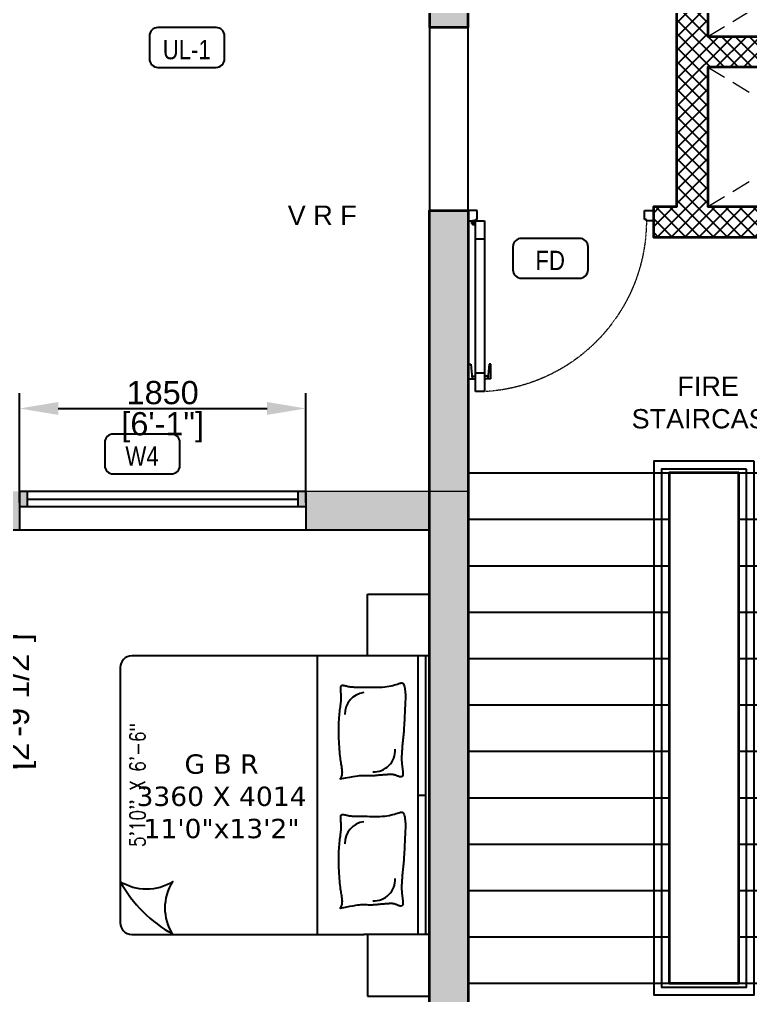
# Model space of a CAD drawing. Header units: millimetres. Extents: x -9976 to 131129, y -15735 to 207061.
# Drawn here: x 105483 to 110209, y 179416 to 185726 of the extents above; entities that cross this region are included whole.
import ezdxf
from ezdxf.enums import TextEntityAlignment as Align

# ---------------------------------------------------------------- set-up
doc = ezdxf.new("R2010")
doc.units = ezdxf.units.MM
doc.linetypes.add('( Hidden )', pattern=[0.375, 0.25, -0.125])
doc.linetypes.add('Core & corridor$0$Core_FF & Typical_TD$0$DASHED', pattern=[0.75, 0.5, -0.25])
for name, color, linetype in [('A-Dimensions', 4, 'Continuous'), ('A-Door', 11, 'Continuous'), ('A-Elevation 10', 8, 'Continuous'), ('A-Furniture', 8, 'Continuous'), ('A-Hatch', 252, 'Continuous'), ('A-Railing', 6, 'Continuous'), ('A-Room Boundary', 44, 'Continuous'), ('A-Shaft', 8, 'Continuous'), ('A-Text Main', 44, 'Continuous'), ('A-Window', 4, 'Continuous')]:
    doc.layers.add(name, color=color, linetype=linetype)
doc.layers.add('A-Wall', color=240, linetype='Continuous', lineweight=35)
doc.styles.add('2024-08-29_TOWER-A$0$simplex-0.8', font='simplex.shx', dxfattribs={"width": 0.8})
doc.styles.add('3BHK  WEST_UN-2$0$2024-08-30_TOWER-C$0$simplex-0.8', font='simplex.shx', dxfattribs={"width": 0.8})
doc.styles.add('3BHK EAST -UN-4$0$grid_text', font='verdana.ttf')
doc.styles.add('ARIAL', font='ARIALN.TTF')
doc.styles.add('Core & corridor$0$Standard', font='arial.ttf')
doc.styles.add('S', font='arial.ttf', dxfattribs={"height": 150})
doc.dimstyles.new('DIMSMALL', dxfattribs={"dimtxt": 150, "dimasz": 250, "dimexe": 100, "dimexo": 100, "dimgap": 25, "dimtad": 1, "dimdec": 0, "dimtxsty": 'S', "dimcen": 0, "dimdle": 100, "dimclrd": 8, "dimclre": 8, "dimclrt": 256, "dimazin": 3, "dimtfac": 1, "dimtdec": 0, "dimtix": 1, "dimtmove": 0, "dimatfit": 3, "dimldrblk": '12_DatumFilled', "dimlwd": -1, "dimlwe": -1, "dimarcsym": 1})

# ---------------------------------------------------------------- blocks, each defined once
blk = doc.blocks.new('2024-08-29_TOWER-A$0$WNTG')
at = {"layer": 'A-Text Main'}
blk.add_lwpolyline([(-187.8, 246.2), (187.8, 246.2, -0.414214), (242.8, 191.2), (242.8, 43.3, -0.414214), (187.8, -11.7), (-187.8, -11.7, -0.414214), (-242.8, 43.3), (-242.8, 191.2, -0.414214)], format="xyb", close=True, dxfattribs=at)
at = {"layer": 'A-Text Main', "style": '2024-08-29_TOWER-A$0$simplex-0.8', "width": 0.8}
blk.add_attdef('WNTG', text='', height=150, dxfattribs=at).set_placement((-1.6, 43), align=Align.CENTER)
blk = doc.blocks.new('Unit-1')
at = {"layer": 'A-Window'}
ref = blk.add_blockref('2024-08-29_TOWER-A$0$WNTG', (-1817.5, -63.5), dxfattribs=dict(at, xscale=-1, rotation=180))
ref.add_attrib('WNTG', 'UL-1', dxfattribs={"layer": 'A-Text Main', "height": 125, "style": 'ARIAL'}).set_placement((-1819.1, -257), align=Align.CENTER)
blk = doc.blocks.new('Core & corridor$0$Core_FF & Typical_TD$0$FFD')
for p, q in [((34876.6, 16085.1), (34876.6, 16151.7)), ((34876.6, 16151.7), (34951.5, 16151.7)), ((34951.5, 16151.7), (34951.5, 16098.4)), ((34964.9, 16131.7), (34964.9, 16091.8)), ((35994.4, 16145.1), (35994.4, 16131.7)), ((36101, 16145.1), (35994.4, 16145.1)), ((35994.4, 16131.7), (36101, 16121.9)), ((36081, 16123.7), (36081, 16098.4)), ((36101, 16145.1), (36101, 16098.4)), ((34943.2, 16085.1), (34876.6, 16085.1)), ((34951.5, 16098.4), (34943.2, 16098.4)), ((34943.2, 16098.4), (34943.2, 16085.1)), ((34984.9, 16111.8), (34944.9, 16111.8)), ((36194.3, 16098.4), (34951.5, 16098.4)), ((34951.5, 16098.4), (34951.5, 16031.8)), ((35084.8, 16031.8), (35084.8, 16098.4)), ((36061, 16031.8), (36061, 16098.4)), ((36194.3, 16031.8), (36194.3, 16098.4)), ((34951.5, 16031.8), (36194.3, 16031.8)), ((34951.5, 16031.8), (34951.5, 16031.8)), ((35994.4, 15998.5), (36101, 16008.4)), ((35994.4, 15985.2), (35994.4, 15998.5)), ((36101, 15985.2), (35994.4, 15985.2)), ((36081, 16006.5), (36081, 16031.8)), ((36101, 15985.2), (36101, 16031.8)), ((34943.2, 14868.4), (34876.6, 14868.4)), ((34876.6, 14868.4), (34876.6, 14801.7)), ((34943.2, 14855), (34943.2, 14868.4)), ((34951.5, 14855), (34943.2, 14855)), ((34951.5, 14801.7), (34951.5, 14855)), ((34876.6, 14801.7), (34951.5, 14801.7))]:
    blk.add_line(p, q)
blk.add_circle((34964.9, 16111.8), 13.3)
at = {"linetype": 'Core & corridor$0$Core_FF & Typical_TD$0$DASHED', "lineweight": 0}
blk.add_arc((34950, 16101.6), 1246.6, 270.08223, 356.3506, dxfattribs=at)
blk = doc.blocks.new('Core & corridor$0$A$C436b777d')
at = {"layer": 'A-Hatch'}
h = blk.add_hatch(color=256, dxfattribs=at)
h.dxf.hatch_style = 1
h.paths.add_polyline_path([(250, -3072.7), (2950, -3072.6), (2950, -2672.7), (0.5, -2672.7), (0.5, -12132.6), (2950, -12132.7), (2950, -11732.7), (250.5, -11732.7), (250.5, -9577.7), (2950, -9577.7), (2950, -9377.8), (250.5, -9377.7), (250.5, -7222.7), (2950, -7222.7), (2950, -5565), (2700, -5565), (2700.2, -6972.7), (250.5, -6972.7)])
h.paths.add_polyline_path([(3300, 6580.6), (3300, 9502.1), (3500, 9502.1), (3500.1, 35), (0.4, 35), (0.5, 6682.1), (250, 6682.1), (250.5, 435), (3300.5, 435)])
edge = h.paths.add_edge_path()
edge.add_line((3300, 14502.1), (2580, 14502.1))
edge.add_line((2580, 14502.1), (2580, 15744))
edge.add_line((2580, 15744), (3500, 15744))
edge.add_line((3500, 15744), (3500, 16044))
edge.add_line((3500, 16044), (2380, 16044))
edge.add_line((2380, 16044), (2380, 14502.1))
edge.add_line((2380, 14502.1), (0.5, 14502.1))
edge.add_line((0.5, 14502.1), (0.5, 7866.6))
edge.add_line((0.5, 7866.6), (250.5, 7866.6))
edge.add_line((250.5, 7866.6), (250.5, 14102.1))
edge.add_line((250.5, 14102.1), (2380, 14102.1))
edge.add_line((2380, 14102.1), (2380, 10852.1))
edge.add_line((2380, 10852.1), (2580, 10852.1))
edge.add_line((2580, 10852.1), (2580, 14102.1))
edge.add_line((2580, 14102.1), (3300, 14102.1))
edge.add_line((3300, 14102.1), (3300, 10702.1))
edge.add_line((3300, 10702.1), (3500, 10702.1))
edge.add_line((3500, 10702.1), (3500, 14502.1))
edge.add_line((3500, 14502.1), (2580, 14502.1))
h = blk.add_hatch(color=256, dxfattribs=at)
h.dxf.hatch_style = 1
h.paths.add_polyline_path([(2580, 14502.1), (2580, 15744), (3500, 15744), (3500, 16044), (2380, 16044), (2380, 14502.1), (0.5, 14502.1), (0.5, 7866.6), (250.5, 7866.6), (250.5, 14102.1), (2380, 14102.1), (2380, 10852.1), (2580, 10852.1), (2580, 14102.1), (3300, 14102.1), (3300, 10702.1), (3500, 10702.1), (3500, 14502.1)])
h = blk.add_hatch(dxfattribs=at)
h.set_pattern_fill('ANSI37', color=256, scale=20)
h.set_pattern_definition([(45, (27573.86, 93), (-44.90128, 44.90128), []), (135, (27573.86, 93), (-44.90128, -44.90128), [])])
h.paths.add_polyline_path([(3300, 8707.7), (3050, 8707.7), (3050, 8907.7), (3300, 8907.7)], flags=17)
h.paths.add_polyline_path([(3300, 7807.7), (3300, 7607.7), (1800, 7607.7), (1800, 6707.7), (2190, 6707.7), (2190, 6507.7), (1450, 6507.7), (1450, 6707.7), (1600, 6707.7), (1600, 7607.7), (1600, 8907.7), (2150, 8907.7), (2150, 8707.7), (1800, 8707.7), (1800, 7807.7)])
h.paths.add_polyline_path([(2910, 6707.7), (3300, 6707.7), (3300, 6507.7), (2910, 6507.7)])
for points in [[(250, 4985), (1525, 4985), (1800, 4985), (3300, 4985)], [(250, 4685), (1525, 4685), (1550, 4685)], [(2000, 4685), (3300, 4685)], [(250, 4385), (1525, 4385), (1550, 4385)], [(2000, 4385), (3300, 4385)], [(250, 4085), (1525, 4085), (1550, 4085)], [(2000, 4085), (3300, 4085)], [(250, 3785), (1525, 3785), (1550, 3785)], [(2000, 3785), (3300, 3785)], [(250, 3485), (1525, 3485), (1550, 3485)], [(2000, 3485), (3300, 3485)], [(250, 3185), (1525, 3185), (1550, 3185)], [(2000, 3185), (3300, 3185)], [(250, 2885), (1525, 2885), (1550, 2885)], [(2000, 2885), (3300, 2885)], [(250, 2585), (1525, 2585), (1550, 2585)], [(2000, 2585), (3300, 2585)], [(250, 2285), (1525, 2285), (1550, 2285)], [(2000, 2285), (3300, 2285)], [(250, 1985), (1525, 1985), (1550, 1985)], [(2000, 1985), (3300, 1985)], [(250, 1685), (1525, 1685), (1800, 1685), (3300, 1685)]]:
    blk.add_lwpolyline(points)
at = {"layer": 'A-Elevation 10'}
blk.add_lwpolyline([(0.7, 7866.6), (0.5, 6682.1), (250.5, 6682.1), (250.7, 7866.6)], close=True, dxfattribs=at)
at = {"layer": 'A-Railing'}
for points in [[(2100, 5060), (1450, 5060), (1450, 1610), (2100, 1610)], [(2050, 5010), (1500, 5010), (1500, 1660), (2050, 1660)]]:
    blk.add_lwpolyline(points, close=True, dxfattribs=at)
at = {"layer": 'A-Shaft', "linetype": '( Hidden )', "lineweight": 0, "ltscale": 500}
for points in [[(1800, 7807.7), (3300, 8707.7)], [(1800, 6707.7), (3300, 7607.7)], [(1800, 7607.7), (3300, 6707.7)]]:
    blk.add_lwpolyline(points, dxfattribs=at)
at = {"layer": 'A-Wall'}
for points in [[(3300, 14502.1), (2580, 14502.1), (2580, 15744), (3500, 15744), (3500, 16044), (2380, 16044), (2380, 14502.1), (0.5, 14502.1), (0.5, 7866.6), (250.5, 7866.6), (250.5, 14102.1), (2380, 14102.1), (2380, 10852.1), (2580, 10852.1), (2580, 14102.1), (3300, 14102.1), (3300, 10702.1), (3500, 10702.1), (3500, 14502.1), (2580, 14502.1)], [(3300, 6580.6), (3300, 9502.1), (3500, 9502.1), (3500.1, 35), (0.4, 35), (0.5, 6682.1), (250, 6682.1), (250.5, 435), (3300.5, 435), (3300, 6580.6)]]:
    blk.add_lwpolyline(points, dxfattribs=at)
for points in [[(3300, 7807.7), (3300, 7607.7), (1800, 7607.7), (1800, 6707.7), (2190, 6707.7), (2190, 6507.7), (1450, 6507.7), (1450, 6707.7), (1600, 6707.7), (1600, 7607.7), (1600, 8907.7), (2150, 8907.7), (2150, 8707.7), (1800, 8707.7), (1800, 7807.7)], [(2000, 4985), (1550, 4985), (1550, 1685), (2000, 1685)]]:
    blk.add_lwpolyline(points, close=True, dxfattribs=at)
at = {"layer": 'A-Door', "ltscale": 5, "xscale": -0.8888888873636583, "yscale": 0.8888888873636583, "zscale": 0.8888888873636421, "rotation": 90}
blk.add_blockref('Core & corridor$0$Core_FF & Typical_TD$0$FFD', (14607.1, 37683.5), dxfattribs=at)
at = {"layer": 'A-Text Main', "insert": (1801.8, 5439.6), "char_height": 125, "width": 950.15, "attachment_point": 5, "line_spacing_factor": 1.010232, "style": 'Core & corridor$0$Standard'}
blk.add_mtext('FIRE STAIRCASE', dxfattribs=at)
blk = doc.blocks.new('Core & corridor')
at = {"ltscale": 300}
blk.add_blockref('Core & corridor$0$A$C436b777d', (10594.6, 28627.2), dxfattribs=at)
at = {"layer": 'A-Text Main'}
ref = blk.add_blockref('2024-08-29_TOWER-A$0$WNTG', (11377, 35117.2), dxfattribs=dict(at, xscale=-1, rotation=180))
ref.add_attrib('WNTG', 'FD', dxfattribs={"height": 125, "style": 'ARIAL'}).set_placement((11375.4, 34923.7), align=Align.CENTER)
at = {"layer": 'A-Text Main', "insert": (9901.8, 35278.7), "char_height": 125, "width": 950.15, "attachment_point": 5, "line_spacing_factor": 1.010232, "style": 'Core & corridor$0$Standard'}
blk.add_mtext('V R F', dxfattribs=at)
blk = doc.blocks.new('A$Ca15bd94d')
at = {"layer": 'A-Window', "linetype": 'Continuous'}
for points in [[(0, 250), (0, 150), (50, 150), (50, 250)], [(1850, 150), (1850, 250), (1800, 250), (1800, 150)]]:
    blk.add_hatch(color=256, dxfattribs=at).paths.add_polyline_path(points)
for p, q in [((0, 250), (1850, 250)), ((0, 250), (50, 250)), ((0, 250), (0, 150)), ((0, 250), (0, 150)), ((50, 250), (50, 150)), ((50, 250), (1800, 250)), ((50, 200), (1800, 200)), ((1800, 150), (1800, 250)), ((1800, 250), (1850, 250)), ((1850, 250), (1850, 150)), ((1850, 250), (1850, 150)), ((50, 150), (0, 150)), ((0, 150), (0, 0)), ((1800, 150), (50, 150)), ((1850, 150), (1800, 150)), ((1850, 150), (1850, 0)), ((0, 0), (1850, 0))]:
    blk.add_line(p, q, dxfattribs=at)
blk = doc.blocks.new('3BHK  WEST_UN-2$0$2024-08-30_TOWER-C$0$king size bed')
at = {"layer": 'A-Furniture'}
for p, q in [((0.825, 2), (-0.825, 2)), ((-0.9, 1.925), (-0.9, 0.425)), ((0.9, 0), (0.9, 1.925)), ((-0.9, 0.725), (0.9, 0.725)), ((-0.9, 0), (-0.9, 0.425)), ((0.9, 0.075), (-0.9, 0.075)), ((0, 0.075), (0, 0.025)), ((0, 0.075), (0, 0.075))]:
    blk.add_line(p, q, dxfattribs=at)
blk.add_lwpolyline([(-0.9, 1.6586, -0.292894), (-0.5586, 1.6586, -0.292894), (-0.5586, 2, 0.136668)], format="xyb", close=True, dxfattribs=at)
for points in [[(-0.7317, 0.5787), (-0.7264, 0.5744), (-0.7213, 0.571), (-0.7162, 0.5684), (-0.7111, 0.5664), (-0.7061, 0.5651), (-0.7012, 0.5642), (-0.6963, 0.5637), (-0.6914, 0.5635), (-0.6866, 0.5634), (-0.6818, 0.5635), (-0.6768, 0.5638), (-0.6717, 0.5642), (-0.6663, 0.5648), (-0.6607, 0.5656), (-0.6547, 0.5665), (-0.6482, 0.5675), (-0.6412, 0.5687), (-0.6335, 0.5701), (-0.6252, 0.5715), (-0.6161, 0.573), (-0.606, 0.5745), (-0.595, 0.576), (-0.5828, 0.5775), (-0.5695, 0.5789), (-0.5549, 0.5803), (-0.5392, 0.5815), (-0.5227, 0.5827), (-0.5057, 0.5837), (-0.4883, 0.5846), (-0.4708, 0.5853), (-0.4535, 0.5858), (-0.4365, 0.5862), (-0.4202, 0.5864), (-0.4044, 0.5863), (-0.3893, 0.5861), (-0.3746, 0.5857), (-0.3605, 0.5852), (-0.3468, 0.5844), (-0.3335, 0.5835), (-0.3207, 0.5825), (-0.3082, 0.5813), (-0.2962, 0.58), (-0.2845, 0.5786), (-0.2734, 0.5772), (-0.2628, 0.5759), (-0.2528, 0.5746), (-0.2434, 0.5735), (-0.2347, 0.5725), (-0.2266, 0.5718), (-0.2191, 0.5712), (-0.2121, 0.5708), (-0.2053, 0.5707), (-0.1987, 0.5707), (-0.1922, 0.5708), (-0.1856, 0.5712), (-0.1788, 0.5716), (-0.1717, 0.5722), (-0.1644, 0.5728), (-0.1572, 0.5733), (-0.1503, 0.5736), (-0.1438, 0.5737), (-0.138, 0.5733), (-0.1331, 0.5723), (-0.1292, 0.5707), (-0.1265, 0.5684), (-0.125, 0.5655), (-0.1243, 0.5619), (-0.1245, 0.5577), (-0.1252, 0.5531), (-0.1263, 0.5481), (-0.1276, 0.5428), (-0.129, 0.5372), (-0.1303, 0.5313), (-0.1315, 0.5253), (-0.1326, 0.5192), (-0.1336, 0.5129), (-0.1344, 0.5065), (-0.135, 0.5), (-0.1355, 0.4935), (-0.1359, 0.4869), (-0.1361, 0.4802), (-0.1362, 0.4734), (-0.1361, 0.4661), (-0.1361, 0.4583), (-0.136, 0.4496), (-0.136, 0.4399), (-0.1361, 0.4291), (-0.1363, 0.4169), (-0.1366, 0.4031), (-0.137, 0.3881), (-0.1373, 0.3722), (-0.1376, 0.3556), (-0.1376, 0.3388), (-0.1372, 0.322), (-0.1365, 0.3055), (-0.1352, 0.2896), (-0.1333, 0.2747), (-0.1309, 0.2608), (-0.1281, 0.248), (-0.1252, 0.2361), (-0.1221, 0.2253), (-0.1191, 0.2155), (-0.1163, 0.2068), (-0.1137, 0.1992), (-0.1117, 0.1927), (-0.1101, 0.1871), (-0.1093, 0.1824), (-0.1091, 0.1785), (-0.1097, 0.1751), (-0.1113, 0.1723), (-0.1138, 0.1697), (-0.1175, 0.1675), (-0.1222, 0.1653), (-0.1281, 0.1633), (-0.135, 0.1615), (-0.1427, 0.1599), (-0.1514, 0.1585), (-0.1607, 0.1573), (-0.1708, 0.1564), (-0.1814, 0.1559), (-0.1926, 0.1556), (-0.2043, 0.1557), (-0.2165, 0.1559), (-0.2293, 0.1564), (-0.2427, 0.1571), (-0.2567, 0.1578), (-0.2713, 0.1586), (-0.2866, 0.1594), (-0.3025, 0.1602), (-0.3188, 0.1609), (-0.3353, 0.1617), (-0.3517, 0.1624), (-0.3678, 0.1632), (-0.3834, 0.164), (-0.3982, 0.1648), (-0.412, 0.1656), (-0.4246, 0.1665), (-0.4362, 0.1674), (-0.4469, 0.1684), (-0.457, 0.1694), (-0.4668, 0.1704), (-0.4763, 0.1715), (-0.486, 0.1725), (-0.4959, 0.1736), (-0.5062, 0.1747), (-0.517, 0.1757), (-0.5279, 0.1767), (-0.539, 0.1776), (-0.5501, 0.1784), (-0.561, 0.1791), (-0.5717, 0.1796), (-0.5819, 0.18), (-0.5916, 0.1802), (-0.6009, 0.1801), (-0.6099, 0.1799), (-0.6186, 0.1796), (-0.6271, 0.179), (-0.6355, 0.1783), (-0.6439, 0.1774), (-0.6524, 0.1765), (-0.6611, 0.1753), (-0.6697, 0.1742), (-0.6782, 0.1732), (-0.6862, 0.1724), (-0.6937, 0.1719), (-0.7004, 0.1719), (-0.7061, 0.1725), (-0.7107, 0.1738), (-0.714, 0.1758), (-0.7161, 0.1786), (-0.7172, 0.1819), (-0.7174, 0.1857), (-0.7169, 0.1898), (-0.7159, 0.1942), (-0.7145, 0.1987), (-0.7128, 0.2031), (-0.7112, 0.2074), (-0.7095, 0.2117), (-0.7078, 0.2158), (-0.7063, 0.2199), (-0.7048, 0.2239), (-0.7035, 0.228), (-0.7025, 0.2321), (-0.7017, 0.2362), (-0.7011, 0.2403), (-0.7009, 0.2446), (-0.7008, 0.249), (-0.701, 0.2536), (-0.7012, 0.2584), (-0.7016, 0.2634), (-0.7021, 0.2687), (-0.7025, 0.2744), (-0.703, 0.2803), (-0.7035, 0.2866), (-0.7039, 0.2931), (-0.7044, 0.2998), (-0.7049, 0.3066), (-0.7054, 0.3135), (-0.706, 0.3204), (-0.7066, 0.3273), (-0.7073, 0.3341), (-0.708, 0.3409), (-0.7088, 0.3476), (-0.7094, 0.3543), (-0.71, 0.361), (-0.7105, 0.3677), (-0.7108, 0.3745), (-0.7109, 0.3813), (-0.7108, 0.3882), (-0.7105, 0.3952), (-0.7101, 0.4023), (-0.7097, 0.4094), (-0.7093, 0.4165), (-0.7091, 0.4237), (-0.7089, 0.431), (-0.709, 0.4383), (-0.7094, 0.4457), (-0.7103, 0.4542), (-0.7116, 0.4646), (-0.7137, 0.4778), (-0.7166, 0.4949), (-0.7205, 0.5168), (-0.7255, 0.5444), (-0.7317, 0.5787)], [(0.1033, 0.5787), (0.1086, 0.5744), (0.1137, 0.571), (0.1188, 0.5684), (0.1239, 0.5664), (0.1289, 0.5651), (0.1338, 0.5642), (0.1387, 0.5637), (0.1436, 0.5635), (0.1484, 0.5634), (0.1532, 0.5635), (0.1582, 0.5638), (0.1633, 0.5642), (0.1687, 0.5648), (0.1743, 0.5656), (0.1803, 0.5665), (0.1868, 0.5675), (0.1938, 0.5687), (0.2015, 0.5701), (0.2098, 0.5715), (0.2189, 0.573), (0.229, 0.5745), (0.24, 0.576), (0.2522, 0.5775), (0.2655, 0.5789), (0.2801, 0.5803), (0.2958, 0.5815), (0.3123, 0.5827), (0.3293, 0.5837), (0.3467, 0.5846), (0.3642, 0.5853), (0.3815, 0.5858), (0.3985, 0.5862), (0.4148, 0.5864), (0.4306, 0.5863), (0.4457, 0.5861), (0.4604, 0.5857), (0.4745, 0.5852), (0.4882, 0.5844), (0.5015, 0.5835), (0.5143, 0.5825), (0.5268, 0.5813), (0.5388, 0.58), (0.5505, 0.5786), (0.5616, 0.5772), (0.5722, 0.5759), (0.5822, 0.5746), (0.5916, 0.5735), (0.6003, 0.5725), (0.6084, 0.5718), (0.6159, 0.5712), (0.6229, 0.5708), (0.6297, 0.5707), (0.6363, 0.5707), (0.6428, 0.5708), (0.6494, 0.5712), (0.6562, 0.5716), (0.6633, 0.5722), (0.6706, 0.5728), (0.6778, 0.5733), (0.6847, 0.5736), (0.6912, 0.5737), (0.697, 0.5733), (0.7019, 0.5723), (0.7058, 0.5707), (0.7085, 0.5684), (0.71, 0.5655), (0.7107, 0.5619), (0.7105, 0.5577), (0.7098, 0.5531), (0.7087, 0.5481), (0.7074, 0.5428), (0.706, 0.5372), (0.7047, 0.5313), (0.7035, 0.5253), (0.7024, 0.5192), (0.7014, 0.5129), (0.7006, 0.5065), (0.7, 0.5), (0.6995, 0.4935), (0.6991, 0.4869), (0.6989, 0.4802), (0.6988, 0.4734), (0.6989, 0.4661), (0.6989, 0.4583), (0.699, 0.4496), (0.699, 0.4399), (0.6989, 0.4291), (0.6987, 0.4169), (0.6984, 0.4031), (0.698, 0.3881), (0.6977, 0.3722), (0.6974, 0.3556), (0.6974, 0.3388), (0.6978, 0.322), (0.6985, 0.3055), (0.6998, 0.2896), (0.7017, 0.2747), (0.7041, 0.2608), (0.7069, 0.248), (0.7098, 0.2361), (0.7129, 0.2253), (0.7159, 0.2155), (0.7187, 0.2068), (0.7213, 0.1992), (0.7233, 0.1927), (0.7249, 0.1871), (0.7257, 0.1824), (0.7259, 0.1785), (0.7253, 0.1751), (0.7237, 0.1723), (0.7212, 0.1697), (0.7175, 0.1675), (0.7128, 0.1653), (0.7069, 0.1633), (0.7, 0.1615), (0.6923, 0.1599), (0.6836, 0.1585), (0.6743, 0.1573), (0.6642, 0.1564), (0.6536, 0.1559), (0.6424, 0.1556), (0.6307, 0.1557), (0.6185, 0.1559), (0.6057, 0.1564), (0.5923, 0.1571), (0.5783, 0.1578), (0.5637, 0.1586), (0.5484, 0.1594), (0.5325, 0.1602), (0.5162, 0.1609), (0.4997, 0.1617), (0.4833, 0.1624), (0.4672, 0.1632), (0.4516, 0.164), (0.4368, 0.1648), (0.423, 0.1656), (0.4104, 0.1665), (0.3988, 0.1674), (0.3881, 0.1684), (0.378, 0.1694), (0.3682, 0.1704), (0.3587, 0.1715), (0.349, 0.1725), (0.3391, 0.1736), (0.3288, 0.1747), (0.318, 0.1757), (0.3071, 0.1767), (0.296, 0.1776), (0.2849, 0.1784), (0.274, 0.1791), (0.2633, 0.1796), (0.2531, 0.18), (0.2434, 0.1802), (0.2341, 0.1801), (0.2251, 0.1799), (0.2164, 0.1796), (0.2079, 0.179), (0.1995, 0.1783), (0.1911, 0.1774), (0.1826, 0.1765), (0.1739, 0.1753), (0.1653, 0.1742), (0.1568, 0.1732), (0.1488, 0.1724), (0.1413, 0.1719), (0.1346, 0.1719), (0.1289, 0.1725), (0.1243, 0.1738), (0.121, 0.1758), (0.1189, 0.1786), (0.1178, 0.1819), (0.1176, 0.1857), (0.1181, 0.1898), (0.1191, 0.1942), (0.1205, 0.1987), (0.1222, 0.2031), (0.1238, 0.2074), (0.1255, 0.2117), (0.1272, 0.2158), (0.1287, 0.2199), (0.1302, 0.2239), (0.1315, 0.228), (0.1325, 0.2321), (0.1333, 0.2362), (0.1339, 0.2403), (0.1341, 0.2446), (0.1342, 0.249), (0.134, 0.2536), (0.1338, 0.2584), (0.1334, 0.2634), (0.1329, 0.2687), (0.1325, 0.2744), (0.132, 0.2803), (0.1315, 0.2866), (0.1311, 0.2931), (0.1306, 0.2998), (0.1301, 0.3066), (0.1296, 0.3135), (0.129, 0.3204), (0.1284, 0.3273), (0.1277, 0.3341), (0.127, 0.3409), (0.1262, 0.3476), (0.1256, 0.3543), (0.125, 0.361), (0.1245, 0.3677), (0.1242, 0.3745), (0.1241, 0.3813), (0.1242, 0.3882), (0.1245, 0.3952), (0.1249, 0.4023), (0.1253, 0.4094), (0.1257, 0.4165), (0.1259, 0.4237), (0.1261, 0.431), (0.126, 0.4383), (0.1256, 0.4457), (0.1247, 0.4542), (0.1234, 0.4646), (0.1213, 0.4778), (0.1184, 0.4949), (0.1145, 0.5168), (0.1095, 0.5444), (0.1033, 0.5787)], [(0.9, 0.025), (-0.9, 0.025)], [(-0.9, 0), (0.9, 0)]]:
    blk.add_lwpolyline(points, dxfattribs=at)
for centre, radius, start, end in [((-0.825, 1.925), 0.075, 89.99998, 179.99998), ((0.825, 1.925), 0.075, 359.99998, 89.99998), ((-0.3124, 0.406), 0.1418, 7.34131, 90.47004), ((0.5226, 0.406), 0.1418, 7.34131, 90.47004), ((-0.545, 0.3601), 0.1387, 177.31907, 272.68089), ((0.29, 0.3601), 0.1387, 177.31907, 272.68089)]:
    blk.add_arc(centre, radius, start, end, dxfattribs=at)
at = {"layer": 'A-Furniture', "ltscale": 5, "insert": (-0.3357, 1.9373), "char_height": 0.1, "width": 1.163145, "attachment_point": 1, "style": '3BHK  WEST_UN-2$0$2024-08-30_TOWER-C$0$simplex-0.8'}
blk.add_mtext('5\'10\'\' X 6\'-6"', dxfattribs=at)
blk = doc.blocks.new('*D277')
at = {"layer": 'A-Dimensions', "color": 8, "transparency": 16777216}
for p, q in [((69062.8, 179409.4), (69062.8, 179659.4)), ((68566.1, 179159.4), (69162.8, 179159.4)), ((69062.8, 179159.4), (69062.8, 178309.4)), ((68566.1, 178309.4), (69162.8, 178309.4)), ((69062.8, 178059.4), (69062.8, 177809.4))]:
    blk.add_line(p, q, dxfattribs=at)
for points in [[(69021.2, 179409.4), (69104.5, 179409.4), (69062.8, 179159.4)], [(69021.2, 178059.4), (69104.5, 178059.4), (69062.8, 178309.4)]]:
    blk.add_solid(points, dxfattribs=at)
at = {"layer": 'Defpoints', "color": 0, "transparency": 16777216}
for p in [(68466.1, 179159.4), (68466.1, 178309.4), (69062.8, 178309.4)]:
    blk.add_point(p, dxfattribs=at)
at = {"layer": 'A-Dimensions', "lineweight": 30, "transparency": 16777216, "char_height": 150, "attachment_point": 5, "rotation": 90, "style": 'S'}
for s, insert in [('\\A1;[2\'-9 1/2"]', (69184.9, 178734.4)), ('\\A1;850', (68961.2, 178734.4))]:
    blk.add_mtext(s, dxfattribs=dict(at, insert=insert))
blk = doc.blocks.new('12_DatumFilled')
at = {"color": 8, "linetype": 'ByBlock'}
blk.add_solid([(0, 0.577), (-1, 0), (0, -0.577)], dxfattribs=at)
blk = doc.blocks.new('*D280')
at = {"layer": 'A-Dimensions', "color": 8, "transparency": 16777216}
for p, q in [((69176.1, 180019.4), (69176.1, 180729.8)), ((71026.1, 180019.4), (71026.1, 180729.8)), ((69426.1, 180629.8), (70776.1, 180629.8))]:
    blk.add_line(p, q, dxfattribs=at)
for points in [[(69426.1, 180671.5), (69426.1, 180588.2), (69176.1, 180629.8)], [(70776.1, 180671.5), (70776.1, 180588.2), (71026.1, 180629.8)]]:
    blk.add_solid(points, dxfattribs=at)
at = {"layer": 'Defpoints', "color": 0, "transparency": 16777216}
for p in [(71026.1, 180629.8), (69176.1, 179919.4), (71026.1, 179919.4)]:
    blk.add_point(p, dxfattribs=at)
at = {"layer": 'A-Dimensions', "lineweight": 30, "transparency": 16777216, "char_height": 150, "attachment_point": 5, "style": 'S'}
for s, insert in [('\\A1;1850', (70101.1, 180731.4)), ('\\A1;[6\'-1"]', (70101.1, 180508.7))]:
    blk.add_mtext(s, dxfattribs=dict(at, insert=insert))
blk = doc.blocks.new('Unit_4')
at = {"layer": 'A-Hatch', "linetype": 'Continuous'}
h = blk.add_hatch(color=256, dxfattribs=at)
h.dxf.hatch_style = 1
h.paths.add_polyline_path([(66655.6, 175630.1), (66655.6, 180094.4), (67456.1, 180094.4), (67456.1, 179844.4), (66855.6, 179844.4), (66855.6, 175630.1)])
h.paths.add_polyline_path([(65185.6, 179844.4), (65185.6, 180094.4), (61026.1, 180094.4), (61026.1, 179029.4), (61276.1, 179029.4), (61276.1, 179844.4)])
h.paths.add_polyline_path([(68205.7, 179844.4), (69175.7, 179844.4), (69175.7, 180094.4), (68205.7, 180094.4)])
h.paths.add_polyline_path([(71826.1, 175830.1), (71826.1, 179844.4), (71026.1, 179844.4), (71026.1, 180094.4), (72076.1, 180094.4), (72076.1, 175261.7), (71826.1, 175261.7), (71826.1, 175630.1), (68366.1, 175630.1), (68366.1, 175830.1)])
h.paths.add_polyline_path([(68301.1, 171719.4), (68301.1, 171919.4), (71826.1, 171919.4), (71826.1, 174061.7), (72076.1, 174061.7), (72076.1, 171719.4), (72076.1, 166894.4), (71826.1, 166894.4), (71826.1, 171719.4)])
h.paths.add_polyline_path([(64056.1, 171719.4), (61276.1, 171719.4), (61276.1, 168669.4), (61026.1, 168669.4), (61026.1, 171969.4), (63911.1, 171969.4), (63911.1, 171919.4), (64056.1, 171919.4)])
h.paths.add_polyline_path([(66901.1, 166894.4), (66901.1, 171919.4), (67101.1, 171919.4), (67101.1, 167144.4), (70250.6, 167144.4), (70251.1, 169019.2), (70351.1, 169019.2), (70351.1, 166894.4)])
h.paths.add_polyline_path([(65305.6, 167144.4), (65306.1, 166894.4), (61026.1, 166894.4), (61026.1, 167144.4)])
h = blk.add_hatch(dxfattribs=at)
h.set_pattern_fill('ANSI37', color=256, scale=10)
h.paths.add_polyline_path([(64986.1, 179844.4), (64986.1, 178119.4), (65086.1, 178119.4), (65086.1, 178854.4), (65236.1, 178854.4), (65236.1, 179054.4), (65085.6, 179054.4), (65085.6, 179844.4)])
h.paths.add_polyline_path([(68366.1, 179844.4), (68366.1, 179159.4), (68466.1, 179159.4), (68466.1, 179844.4)])
h.paths.add_polyline_path([(66855.6, 177350.1), (68366.1, 177350.1), (68366.1, 178309.4), (68466.1, 178309.4), (68466.1, 177249.4), (68466.1, 176830.1), (68366.1, 176830.1), (68366.1, 177250.1), (66855.6, 177250.1)])
h.paths.add_polyline_path([(65086.1, 176209.4), (65086.1, 175630.1), (64986.1, 175630.1), (64986.1, 177269.4), (65086.1, 177269.4), (65086.1, 176309.4), (66655.6, 176309.4), (66655.6, 176209.4)])
h.paths.add_polyline_path([(65156.1, 170684.4), (66901.1, 170684.4), (66901.1, 170584.4), (65156.1, 170584.4), (65156.1, 169004.4), (65056.1, 169004.4), (65056.1, 171919.4), (65156.1, 171919.4)])
h.paths.add_polyline_path([(63911.1, 171969.4), (63661.1, 171969.4), (63661.1, 172229), (63911.1, 172229)])
h.paths.add_polyline_path([(63911.1, 175629.4), (63911.1, 175229), (63661.1, 175229), (63661.1, 175629.4)])
h.paths.add_polyline_path([(63061.1, 175629.4), (63061.1, 175229.4), (62961.1, 175229.4), (62960.6, 175629.4)])
h.paths.add_polyline_path([(70351.1, 171719.4), (70351.1, 171119.4), (70250.6, 171119.4), (70250.6, 171719.4)])
h.paths.add_polyline_path([(71051.1, 171719.4), (71051.1, 171220.4), (70951.1, 171220.4), (70951.1, 171719.4)])
edge = h.paths.add_edge_path()
edge.add_line((65986.1, 179054.4), (66655.6, 179054.4))
edge.add_line((66655.6, 179054.4), (66655.6, 178854.4))
edge.add_line((66655.6, 178854.4), (65986.1, 178854.4))
edge.add_line((65986.1, 178854.4), (65986.1, 179054.4))
at = {"layer": 'A-Furniture'}
for points in [[(71426.1, 179429.3), (71826.1, 179429.3), (71826.1, 179029.3), (71426.1, 179029.3)], [(71426.1, 176829.3), (71826.1, 176829.3), (71826.1, 177229.3), (71426.1, 177229.3)]]:
    blk.add_lwpolyline(points, close=True, dxfattribs=at)
at = {"layer": 'A-Room Boundary', "color": 3, "linetype": 'Continuous'}
blk.add_lwpolyline([(68466.1, 179844.4), (71826.1, 179844.4), (71826.1, 175830.1), (68466.1, 175830.1)], close=True, dxfattribs=at)
at = {"layer": 'A-Wall', "lineweight": 0}
blk.add_lwpolyline([(71826.1, 175830.1), (71826.1, 179844.4), (71026.1, 179844.4), (71026.1, 180094.4), (72076.1, 180094.4), (72076.1, 175261.7), (71826.1, 175261.7), (71826.1, 175630.1), (68366.1, 175630.1), (68366.1, 175830.1)], close=True, dxfattribs=at)
at = {"layer": 'A-Furniture', "ltscale": 600, "xscale": 1000.000000000001, "yscale": 1000.000000000001, "zscale": 1000.000000000001, "rotation": 90}
blk.add_blockref('3BHK  WEST_UN-2$0$2024-08-30_TOWER-C$0$king size bed', (71826.1, 178129.3), dxfattribs=at)
at = {"layer": 'A-Text Main'}
ref = blk.add_blockref('2024-08-29_TOWER-A$0$WNTG', (69969.4, 180452.7), dxfattribs=dict(at, xscale=-1, rotation=180))
ref.add_attrib('WNTG', 'W4', dxfattribs={"height": 125, "style": 'ARIAL'}).set_placement((69967.8, 180259.2), align=Align.CENTER)
at = {"layer": 'A-Window'}
blk.add_blockref('A$Ca15bd94d', (69176.1, 179844.4), dxfattribs=at)
at = {"layer": 'A-Text Main', "color": 3, "insert": (70481.7, 178121), "char_height": 125, "width": 1105.011, "attachment_point": 5, "style": '3BHK EAST -UN-4$0$grid_text'}
blk.add_mtext('G B R\\P3360 X 4014\\P11\'0"x13\'2"', dxfattribs=at)
at = {"layer": 'A-Dimensions', "lineweight": 30}
dim = blk.add_linear_dim(base=(71026.1, 180629.8), p1=(69176.1, 179919.4), p2=(71026.1, 179919.4), dimstyle='DIMSMALL', dxfattribs=at)
dim.commit()
dim.dimension.update_dxf_attribs({"geometry": '*D280', "text_midpoint": (70101.1, 180629.8)})
dim = blk.add_linear_dim(base=(69062.8, 178309.4), p1=(68466.1, 179159.4), p2=(68466.1, 178309.4), angle=90, dimstyle='DIMSMALL', dxfattribs=at)
dim.commit()
dim.dimension.update_dxf_attribs({"geometry": '*D277', "text_midpoint": (69062.8, 178734.4)})

msp = doc.modelspace()

# ---------------------------------------------------------------- block references
msp.add_blockref('Core & corridor', (97538.5, 149182.5))

# ---------------------------------------------------------------- next in the draw order: block references
at = {"linetype": 'Continuous'}
for name, p in [('Unit-1', (108383.6, 185726.4)), ('Unit_4', (36307.5, 2581.6))]:
    msp.add_blockref(name, p, dxfattribs=at)

doc.saveas('drawing.dxf')
